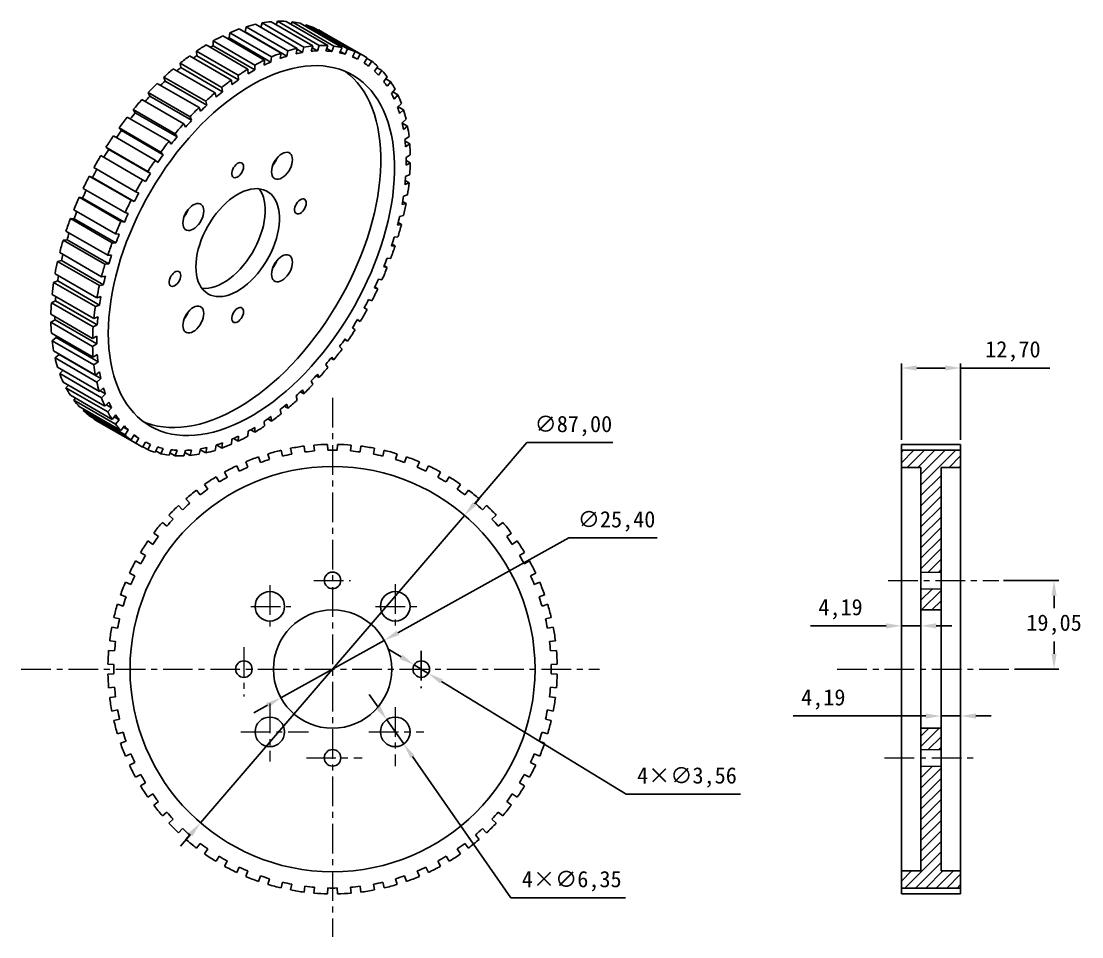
# Model space of a CAD drawing. Header units: millimetres. Extents: x 424 to 652, y 206 to 403.
import ezdxf

# ---------------------------------------------------------------- set-up
doc = ezdxf.new("R2010")
doc.units = ezdxf.units.MM
doc.header["$PDSIZE"] = -1
doc.linetypes.add('CENTER', pattern=[10.16, 6.35, -1.27, 1.27, -1.27])
doc.dimstyles.new('ISO-25', dxfattribs={"dimtxt": 2.5, "dimasz": 2.5, "dimexe": 1.25, "dimexo": 0.625, "dimtad": 1, "dimtxsty": 'Standard', "dimcen": 2.5, "dimadec": 0, "dimazin": 0, "dimtfac": 1, "dimtmove": 0, "dimatfit": 3, "dimfxl": 1, "dimarcsym": 0})

# ---------------------------------------------------------------- blocks, each defined once
blk = doc.blocks.new('*D13')
at = {"color": 0, "lineweight": -2, "transparency": 16777216}
for p, q in [((532.66, 312.09), (521.4, 298.97)), ((551.1, 312.09), (532.66, 312.09)), ((462.56, 230.48), (519.24, 296.47)), ((460.41, 227.97), (458.25, 225.47))]:
    blk.add_line(p, q, dxfattribs=at)
at = {"color": 0, "transparency": 16777216}
for points in [[(520.98, 299.33), (521.81, 298.61), (519.24, 296.47)], [(459.99, 228.33), (460.82, 227.61), (462.56, 230.48)]]:
    blk.add_solid(points, dxfattribs=at)
at = {"layer": 'Defpoints', "color": 0, "transparency": 16777216}
for p in [(519.24, 296.47), (462.56, 230.48)]:
    blk.add_point(p, dxfattribs=at)
at = {"color": 0, "transparency": 16777216, "insert": (542.64, 315.65), "char_height": 3.5, "attachment_point": 5}
blk.add_mtext('∅87,00', dxfattribs=at)
blk = doc.blocks.new('*D14')
at = {"color": 0, "lineweight": -2, "transparency": 16777216}
for p, q in [((541.63, 291.63), (504.89, 271.24)), ((560.66, 291.63), (541.63, 291.63)), ((479.8, 257.31), (502.01, 269.64)), ((476.91, 255.71), (474.02, 254.11))]:
    blk.add_line(p, q, dxfattribs=at)
at = {"color": 0, "transparency": 16777216}
for points in [[(504.63, 271.72), (505.16, 270.76), (502.01, 269.64)], [(476.64, 256.19), (477.18, 255.23), (479.8, 257.31)]]:
    blk.add_solid(points, dxfattribs=at)
at = {"layer": 'Defpoints', "color": 0, "transparency": 16777216}
for p in [(502.01, 269.64), (479.8, 257.31)]:
    blk.add_point(p, dxfattribs=at)
at = {"color": 0, "transparency": 16777216, "insert": (551.91, 295.19), "char_height": 3.5, "attachment_point": 5}
blk.add_mtext('∅25,40', dxfattribs=at)
blk = doc.blocks.new('*D15')
at = {"color": 0, "lineweight": -2, "transparency": 16777216}
for p, q in [((500.67, 255.32), (498.78, 258.02)), ((502.56, 252.61), (506.19, 247.4)), ((529.21, 214.38), (508.08, 244.69)), ((553.82, 214.38), (529.21, 214.38))]:
    blk.add_line(p, q, dxfattribs=at)
at = {"color": 0, "transparency": 16777216}
for points in [[(501.12, 255.63), (500.22, 255), (502.56, 252.61)], [(508.53, 245), (507.62, 244.38), (506.19, 247.4)]]:
    blk.add_solid(points, dxfattribs=at)
at = {"layer": 'Defpoints', "color": 0, "transparency": 16777216}
for p in [(502.56, 252.61), (506.19, 247.4)]:
    blk.add_point(p, dxfattribs=at)
at = {"color": 0, "transparency": 16777216, "insert": (542.28, 217.95), "char_height": 3.5, "attachment_point": 5}
blk.add_mtext('4{\\fSimSun|b0|i0|c134|p2;×}∅6,35', dxfattribs=at)
blk = doc.blocks.new('*D16')
at = {"color": 0, "lineweight": -2, "transparency": 16777216}
for p, q in [((505.61, 266.12), (502.79, 267.84)), ((508.43, 264.4), (511.47, 262.55)), ((553.96, 236.64), (514.29, 260.83)), ((578.57, 236.64), (553.96, 236.64))]:
    blk.add_line(p, q, dxfattribs=at)
at = {"color": 0, "transparency": 16777216}
for points in [[(505.9, 266.59), (505.33, 265.65), (508.43, 264.4)], [(514.57, 261.3), (514, 260.36), (511.47, 262.55)]]:
    blk.add_solid(points, dxfattribs=at)
at = {"layer": 'Defpoints', "color": 0, "transparency": 16777216}
for p in [(508.43, 264.4), (511.47, 262.55)]:
    blk.add_point(p, dxfattribs=at)
at = {"color": 0, "transparency": 16777216, "insert": (567.03, 240.21), "char_height": 3.5, "attachment_point": 5}
blk.add_mtext('4{\\fSimSun|b0|i0|c134|p2;×}∅3,56', dxfattribs=at)
blk = doc.blocks.new('*D17')
at = {"color": 0, "lineweight": -2, "transparency": 16777216}
for p, q in [((613.11, 312.72), (613.11, 329.11)), ((616.41, 328.11), (622.51, 328.11)), ((625.81, 312.72), (625.81, 329.11)), ((625.81, 328.11), (644.99, 328.11))]:
    blk.add_line(p, q, dxfattribs=at)
at = {"color": 0, "transparency": 16777216}
for points in [[(616.41, 328.66), (616.41, 327.56), (613.11, 328.11)], [(622.51, 328.66), (622.51, 327.56), (625.81, 328.11)]]:
    blk.add_solid(points, dxfattribs=at)
at = {"layer": 'Defpoints', "color": 0, "transparency": 16777216}
for p in [(625.81, 328.11), (613.11, 311.72), (625.81, 311.72)]:
    blk.add_point(p, dxfattribs=at)
at = {"color": 0, "transparency": 16777216, "insert": (637.05, 331.68), "char_height": 3.5, "attachment_point": 5}
blk.add_mtext('12,70', dxfattribs=at)
blk = doc.blocks.new('*D18')
at = {"color": 0, "lineweight": -2, "transparency": 16777216}
for p, q in [((618.32, 253.41), (589.83, 253.41)), ((621.62, 254.94), (621.62, 252.41)), ((625.81, 253.41), (621.62, 253.41)), ((625.81, 254.94), (625.81, 252.41)), ((629.11, 253.41), (632.41, 253.41))]:
    blk.add_line(p, q, dxfattribs=at)
at = {"color": 0, "transparency": 16777216}
for points in [[(618.32, 253.96), (618.32, 252.85), (621.62, 253.41)], [(629.11, 253.96), (629.11, 252.85), (625.81, 253.41)]]:
    blk.add_solid(points, dxfattribs=at)
at = {"layer": 'Defpoints', "color": 0, "transparency": 16777216}
for p in [(621.62, 255.94), (625.81, 255.94), (621.62, 253.41)]:
    blk.add_point(p, dxfattribs=at)
at = {"color": 0, "transparency": 16777216, "insert": (596.32, 256.97), "char_height": 3.5, "attachment_point": 5}
blk.add_mtext('4,19', dxfattribs=at)
blk = doc.blocks.new('*D19')
at = {"color": 0, "lineweight": -2, "transparency": 16777216}
for p, q in [((609.81, 272.76), (593.54, 272.76)), ((617.3, 272.76), (613.11, 272.76)), ((620.6, 272.76), (623.9, 272.76))]:
    blk.add_line(p, q, dxfattribs=at)
at = {"color": 0, "transparency": 16777216}
for points in [[(609.81, 273.31), (609.81, 272.21), (613.11, 272.76)], [(620.6, 273.31), (620.6, 272.21), (617.3, 272.76)]]:
    blk.add_solid(points, dxfattribs=at)
at = {"layer": 'Defpoints', "color": 0, "transparency": 16777216}
for p in [(613.11, 272.76), (613.11, 272.76), (617.3, 272.76)]:
    blk.add_point(p, dxfattribs=at)
at = {"color": 0, "transparency": 16777216, "insert": (600.02, 276.33), "char_height": 3.5, "attachment_point": 5}
blk.add_mtext('4,19', dxfattribs=at)
blk = doc.blocks.new('*D20')
at = {"color": 0, "lineweight": -2, "transparency": 16777216}
for p, q in [((635.03, 282.52), (646.89, 282.52)), ((645.89, 279.22), (645.89, 276.56)), ((645.89, 266.78), (645.89, 269.43)), ((637.48, 263.47), (646.89, 263.47))]:
    blk.add_line(p, q, dxfattribs=at)
at = {"color": 0, "transparency": 16777216}
for points in [[(645.34, 279.22), (646.44, 279.22), (645.89, 282.52)], [(645.34, 266.78), (646.44, 266.78), (645.89, 263.47)]]:
    blk.add_solid(points, dxfattribs=at)
at = {"layer": 'Defpoints', "color": 0, "transparency": 16777216}
for p in [(634.03, 282.52), (636.48, 263.47), (645.89, 263.47)]:
    blk.add_point(p, dxfattribs=at)
at = {"color": 0, "transparency": 16777216, "insert": (645.89, 273), "char_height": 3.5, "attachment_point": 5}
blk.add_mtext('19,05', dxfattribs=at)

msp = doc.modelspace()

# ---------------------------------------------------------------- hatches: boundary and pattern name
at = {"lineweight": 15, "true_color": 0x139b48}
h = msp.add_hatch(dxfattribs=at)
h.set_pattern_fill('ANSI31', color=114, scale=0.5)
h.paths.add_polyline_path([(625.809, 310.463), (613.109, 310.463), (613.109, 306.783), (617.299, 306.783), (617.299, 284.303), (621.619, 284.303), (621.619, 306.783), (625.809, 306.783)])
h.paths.add_polyline_path([(621.619, 280.743), (617.299, 280.743), (617.299, 276.173), (621.619, 276.173)])
h.paths.add_polyline_path([(621.619, 250.773), (617.299, 250.773), (617.299, 246.203), (621.619, 246.203)])
h.paths.add_polyline_path([(621.619, 242.643), (617.299, 242.643), (617.299, 220.163), (613.109, 220.163), (613.109, 216.483), (625.809, 216.483), (625.809, 220.163), (621.619, 220.163)])

# ---------------------------------------------------------------- linework, layer by layer
at = {"color": 7, "linetype": 'Continuous', "lineweight": 25}
for p, q in [((472.116, 400.239), (472.322, 401.367)), ((472.322, 401.367), (481.302, 396.183)), ((483.315, 396.722), (474.335, 401.906)), ((475.504, 401.232), (475.751, 402.192)), ((475.751, 402.192), (484.731, 397.008)), ((486.677, 397.269), (477.697, 402.453)), ((478.815, 401.807), (479.057, 402.539)), ((479.057, 402.539), (488.037, 397.355)), ((489.894, 397.334), (480.914, 402.518)), ((481.998, 401.893), (482.204, 402.403)), ((482.204, 402.403), (491.184, 397.219)), ((492.932, 396.917), (483.952, 402.101)), ((485.014, 401.488), (485.156, 401.786)), ((485.156, 401.786), (494.136, 396.602)), ((495.756, 396.022), (486.776, 401.207)), ((476.307, 394.212), (467.326, 399.397)), ((468.694, 398.978), (468.807, 400.072)), ((468.694, 398.978), (477.674, 393.793)), ((468.807, 400.072), (477.787, 394.888)), ((479.846, 395.699), (470.866, 400.884)), ((472.029, 400.212), (472.116, 400.239)), ((472.116, 400.239), (481.096, 395.054)), ((487.829, 400.599), (487.882, 400.695)), ((487.882, 400.695), (496.863, 395.511)), ((497.609, 395.106), (488.628, 400.29)), ((472.736, 392.277), (463.756, 397.462)), ((465.225, 397.273), (465.245, 398.321)), ((465.225, 397.273), (474.206, 392.089)), ((465.245, 398.321), (474.225, 393.137)), ((483.315, 396.722), (483.057, 395.58)), ((483.272, 396.53), (484.435, 395.858)), ((484.435, 395.858), (484.731, 397.008)), ((486.677, 397.269), (486.33, 396.112)), ((486.547, 396.835), (487.654, 396.196)), ((487.654, 396.196), (488.037, 397.355)), ((489.894, 397.334), (489.462, 396.176)), ((489.65, 396.68), (490.718, 396.063)), ((490.718, 396.063), (491.184, 397.219)), ((492.932, 396.917), (492.42, 395.77)), ((493.593, 395.463), (494.136, 396.602)), ((469.174, 389.915), (460.194, 395.1)), ((461.675, 396.134), (470.655, 390.95)), ((461.749, 395.143), (461.675, 396.134)), ((461.749, 395.143), (470.729, 389.959)), ((476.307, 394.212), (476.232, 393.136)), ((477.674, 393.793), (477.787, 394.888)), ((479.846, 395.699), (479.678, 394.584)), ((481.096, 395.054), (481.302, 396.183)), ((492.551, 396.064), (493.593, 395.463)), ((495.756, 396.022), (495.17, 394.898)), ((495.219, 394.993), (496.247, 394.4)), ((496.247, 394.4), (496.863, 395.511)), ((498.336, 394.66), (497.682, 393.571)), ((498.279, 394.565), (499.333, 393.957)), ((465.659, 387.152), (456.679, 392.336)), ((458.135, 393.535), (467.116, 388.35)), ((458.303, 392.612), (458.135, 393.535)), ((458.303, 392.612), (467.283, 387.428)), ((472.736, 392.277), (472.756, 391.252)), ((474.206, 392.089), (474.225, 393.137)), ((498.652, 392.887), (499.333, 393.957)), ((500.644, 392.844), (499.929, 391.803)), ((500.457, 392.571), (501.519, 391.958)), ((500.782, 390.941), (501.519, 391.958)), ((454.666, 390.551), (463.646, 385.367)), ((454.925, 389.708), (454.666, 390.551)), ((454.925, 389.708), (463.905, 384.523)), ((469.174, 389.915), (469.287, 388.952)), ((470.729, 389.959), (470.655, 390.95)), ((502.655, 390.595), (501.887, 389.614)), ((502.315, 390.161), (503.399, 389.536)), ((462.23, 384.018), (453.25, 389.203)), ((467.283, 387.428), (467.116, 388.35)), ((502.612, 388.582), (503.399, 389.536)), ((504.345, 387.937), (503.533, 387.026)), ((503.832, 387.362), (504.951, 386.716)), ((458.924, 380.548), (449.944, 385.732)), ((451.304, 387.217), (460.284, 382.033)), ((451.651, 386.461), (451.304, 387.217)), ((451.651, 386.461), (460.631, 381.277)), ((463.905, 384.523), (463.646, 385.367)), ((465.659, 387.152), (465.865, 386.262)), ((504.123, 385.837), (504.951, 386.716)), ((448.087, 383.567), (457.067, 378.383)), ((448.519, 382.908), (448.087, 383.567)), ((448.519, 382.908), (457.499, 377.723)), ((462.23, 384.018), (462.526, 383.21)), ((505.698, 384.901), (504.85, 384.069)), ((504.989, 384.206), (506.158, 383.531)), ((505.298, 382.736), (506.158, 383.531)), ((455.778, 376.779), (446.797, 381.963)), ((458.924, 380.548), (459.307, 379.831)), ((460.631, 381.277), (460.284, 382.033)), ((506.697, 381.518), (505.823, 380.775)), ((505.844, 380.686), (507.007, 380.015)), ((445.049, 379.644), (454.03, 374.459)), ((445.561, 379.087), (445.049, 379.644)), ((445.561, 379.087), (454.541, 373.903)), ((457.499, 377.723), (457.067, 378.383)), ((506.125, 379.312), (507.007, 380.015)), ((452.825, 372.753), (443.845, 377.938)), ((455.778, 376.779), (456.243, 376.162)), ((507.333, 377.826), (506.442, 377.181)), ((506.486, 376.784), (507.488, 376.206)), ((506.594, 375.603), (507.488, 376.206)), ((450.099, 368.515), (441.119, 373.699)), ((442.225, 375.488), (451.205, 370.304)), ((442.811, 375.041), (442.225, 375.488)), ((442.811, 375.041), (451.791, 369.857)), ((454.541, 373.903), (454.03, 374.459)), ((507.598, 373.865), (506.7, 373.324)), ((452.825, 372.753), (453.369, 372.242)), ((506.7, 371.65), (507.598, 372.146)), ((506.707, 372.66), (507.598, 372.146)), ((447.629, 364.109), (438.649, 369.293)), ((438.649, 369.293), (439.329, 369.009)), ((439.645, 371.146), (448.625, 365.962)), ((451.791, 369.857), (451.205, 370.304)), ((507.488, 369.679), (506.594, 369.249)), ((439.329, 369.009), (448.309, 363.825)), ((450.099, 368.515), (450.714, 368.114)), ((506.442, 367.496), (507.333, 367.88)), ((506.523, 368.347), (507.333, 367.88)), ((445.442, 359.585), (436.462, 364.769)), ((436.462, 364.769), (437.2, 364.604)), ((437.2, 364.604), (446.18, 359.42)), ((437.337, 366.666), (446.317, 361.481)), ((449.279, 365.629), (448.625, 365.962)), ((507.007, 365.314), (506.125, 364.998)), ((447.629, 364.109), (448.309, 363.825)), ((505.823, 363.187), (506.697, 363.454)), ((505.947, 363.887), (506.697, 363.454)), ((443.562, 354.993), (434.582, 360.177)), ((434.582, 360.177), (435.369, 360.133)), ((435.327, 362.096), (444.307, 356.911)), ((435.369, 360.133), (444.35, 354.948)), ((447.032, 361.266), (446.317, 361.481)), ((506.158, 360.818), (505.298, 360.62)), ((445.442, 359.585), (446.18, 359.42)), ((504.85, 358.769), (505.698, 358.917)), ((504.99, 359.325), (505.698, 358.917)), ((433.03, 355.566), (433.859, 355.643)), ((442.011, 350.382), (433.03, 355.566)), ((433.636, 357.486), (442.616, 352.302)), ((433.859, 355.643), (442.839, 350.459)), ((445.075, 356.817), (444.307, 356.911)), ((504.951, 356.239), (504.123, 356.162)), ((443.562, 354.993), (444.35, 354.948)), ((503.533, 354.292), (504.345, 354.318)), ((503.669, 354.709), (504.345, 354.318)), ((431.823, 350.987), (432.683, 351.185)), ((440.804, 345.803), (431.823, 350.987)), ((432.283, 352.888), (441.264, 347.704)), ((432.683, 351.185), (441.664, 346)), ((443.428, 352.329), (442.616, 352.302)), ((503.399, 351.628), (502.612, 351.672)), ((442.011, 350.382), (442.839, 350.459)), ((501.887, 349.804), (502.655, 349.709)), ((502, 350.087), (502.655, 349.709)), ((430.974, 346.49), (431.857, 346.806)), ((439.955, 341.306), (430.974, 346.49)), ((431.284, 348.351), (440.264, 343.167)), ((431.857, 346.806), (440.837, 341.622)), ((442.112, 347.851), (441.264, 347.704)), ((501.519, 347.035), (500.782, 347.2)), ((440.804, 345.803), (441.664, 346)), ((499.929, 345.354), (500.644, 345.139)), ((500.003, 345.509), (500.644, 345.139)), ((430.493, 342.125), (431.388, 342.556)), ((439.473, 336.941), (430.493, 342.125)), ((430.648, 343.925), (439.629, 338.741)), ((431.388, 342.556), (440.368, 337.372)), ((441.138, 343.434), (440.264, 343.167)), ((499.333, 342.511), (498.652, 342.796)), ((430.384, 339.659), (439.364, 334.475)), ((439.955, 341.306), (440.837, 341.622)), ((497.682, 340.992), (498.336, 340.659)), ((497.701, 341.025), (498.336, 340.659)), ((430.384, 337.94), (431.281, 338.48)), ((439.364, 332.755), (430.384, 337.94)), ((431.281, 338.48), (440.262, 333.296)), ((439.473, 336.941), (440.368, 337.372)), ((440.519, 339.124), (439.629, 338.741)), ((496.863, 338.106), (496.227, 338.473)), ((496.863, 338.106), (496.247, 338.506)), ((430.493, 335.599), (439.473, 330.415)), ((440.262, 334.97), (439.364, 334.475)), ((495.17, 336.764), (495.756, 336.317)), ((430.648, 333.979), (431.539, 334.624)), ((439.629, 328.795), (430.648, 333.979)), ((431.539, 334.624), (440.519, 329.44)), ((439.364, 332.755), (440.262, 333.296)), ((492.42, 332.718), (492.932, 332.161)), ((494.136, 333.867), (493.495, 334.237)), ((494.136, 333.867), (493.593, 334.379)), ((430.974, 331.79), (439.955, 326.606)), ((431.284, 330.287), (432.158, 331.029)), ((432.158, 331.029), (432.138, 331.118)), ((432.158, 331.029), (441.138, 325.845)), ((440.368, 331.017), (439.473, 330.415)), ((491.184, 329.841), (490.718, 330.459)), ((440.264, 325.103), (431.284, 330.287)), ((431.823, 328.274), (440.804, 323.089)), ((439.629, 328.795), (440.519, 329.44)), ((489.462, 328.897), (489.894, 328.237)), ((491.184, 329.841), (490.529, 330.219)), ((432.283, 326.904), (432.992, 327.599)), ((441.264, 321.72), (432.283, 326.904)), ((440.837, 327.309), (439.955, 326.606)), ((440.264, 325.103), (441.138, 325.845)), ((488.037, 326.072), (487.361, 326.463)), ((488.037, 326.072), (487.654, 326.789)), ((433.03, 325.088), (442.011, 319.904)), ((433.636, 323.867), (434.149, 324.443)), ((442.616, 318.683), (433.636, 323.867)), ((441.664, 323.885), (440.804, 323.089)), ((486.33, 325.344), (486.677, 324.588)), ((434.582, 322.269), (443.562, 317.085)), ((435.327, 321.21), (435.666, 321.643)), ((440.948, 323.223), (442.112, 322.551)), ((441.264, 321.72), (442.112, 322.551)), ((483.057, 322.097), (483.315, 321.253)), ((484.731, 322.602), (484.024, 323.01)), ((484.731, 322.602), (484.435, 323.41)), ((444.307, 316.026), (435.327, 321.21)), ((436.462, 319.847), (445.442, 314.662)), ((437.337, 318.961), (437.524, 319.233)), ((442.839, 320.783), (442.011, 319.904)), ((442.321, 320.234), (443.428, 319.594)), ((442.616, 318.683), (443.428, 319.594)), ((479.678, 319.192), (479.846, 318.27)), ((481.302, 319.468), (480.551, 319.902)), ((481.302, 319.468), (481.096, 320.359)), ((446.317, 313.777), (437.337, 318.961)), ((438.649, 317.848), (447.629, 312.663)), ((439.645, 317.145), (439.702, 317.24)), ((448.625, 311.961), (439.645, 317.145)), ((440.372, 316.699), (449.353, 311.515)), ((444.35, 318.038), (443.562, 317.085)), ((444.007, 317.623), (445.075, 317.007)), ((444.307, 316.026), (445.075, 317.007)), ((477.787, 316.705), (476.977, 317.173)), ((477.787, 316.705), (477.674, 317.668)), ((446.18, 315.679), (445.442, 314.662)), ((445.99, 315.418), (447.032, 314.817)), ((446.317, 313.777), (447.032, 314.817)), ((472.756, 314.532), (472.736, 313.484)), ((474.225, 314.343), (473.335, 314.857)), ((474.225, 314.343), (474.206, 315.369)), ((476.232, 316.661), (476.307, 315.671)), ((448.309, 313.733), (447.629, 312.663)), ((448.251, 313.642), (449.279, 313.049)), ((448.625, 311.961), (449.279, 313.049)), ((450.714, 312.22), (450.099, 311.11)), ((469.287, 312.827), (469.174, 311.733)), ((470.655, 312.408), (469.653, 312.987)), ((470.655, 312.408), (470.729, 313.484)), ((451.205, 310.598), (450.152, 311.206)), ((451.205, 310.598), (451.791, 311.722)), ((453.369, 311.158), (452.825, 310.019)), ((454.03, 309.703), (452.967, 310.317)), ((454.03, 309.703), (454.541, 310.851)), ((456.243, 310.557), (455.778, 309.402)), ((457.067, 309.286), (455.983, 309.912)), ((457.067, 309.286), (457.499, 310.445)), ((459.307, 310.425), (458.924, 309.266)), ((460.284, 309.352), (459.166, 309.997)), ((460.284, 309.352), (460.631, 310.508)), ((462.526, 310.762), (462.23, 309.612)), ((463.646, 309.898), (462.477, 310.573)), ((463.646, 309.898), (463.905, 311.041)), ((465.865, 311.566), (465.659, 310.438)), ((467.116, 310.921), (465.952, 311.593)), ((467.116, 310.921), (467.283, 312.037)), ((479.84, 310.448), (480.131, 309.212)), ((482.136, 309.639), (481.899, 310.886)), ((484.811, 311.347), (484.971, 310.088)), ((487.01, 310.302), (486.905, 311.567)), ((489.848, 311.722), (489.876, 310.452)), ((491.926, 310.452), (491.954, 311.722)), ((494.897, 311.567), (494.792, 310.302)), ((496.831, 310.088), (496.991, 311.347)), ((499.903, 310.886), (499.666, 309.639)), ((501.671, 309.212), (501.962, 310.448)), ((472.73, 306.807), (472.238, 307.979)), ((474.99, 309.035), (475.409, 307.836)), ((477.359, 308.469), (476.993, 309.686)), ((504.809, 309.686), (504.443, 308.469)), ((506.393, 307.836), (506.812, 309.035)), ((509.564, 307.979), (509.073, 306.807)), ((468.299, 304.671), (467.689, 305.784)), ((470.315, 307.122), (470.857, 305.974)), ((510.946, 305.974), (511.487, 307.122)), ((514.114, 305.784), (513.503, 304.671)), ((464.117, 302.082), (463.393, 303.126)), ((465.865, 304.731), (466.524, 303.646)), ((515.278, 303.646), (515.937, 304.731)), ((518.409, 303.126), (517.685, 302.082)), ((461.69, 301.888), (462.458, 300.877)), ((519.344, 300.877), (520.113, 301.888)), ((457.834, 298.624), (458.704, 297.699)), ((460.228, 299.071), (459.399, 300.033)), ((522.403, 300.033), (521.574, 299.071)), ((523.098, 297.699), (523.968, 298.624)), ((456.675, 295.67), (455.75, 296.54)), ((526.052, 296.54), (525.127, 295.67)), ((454.341, 294.975), (455.303, 294.146)), ((526.499, 294.146), (527.461, 294.975)), ((453.497, 291.916), (452.486, 292.685)), ((529.316, 292.685), (528.305, 291.916)), ((451.248, 290.981), (452.292, 290.257)), ((529.51, 290.257), (530.554, 290.981)), ((450.729, 287.85), (449.643, 288.509)), ((532.159, 288.509), (531.073, 287.85)), ((448.59, 286.686), (449.704, 286.075)), ((532.099, 286.075), (533.212, 286.686)), ((448.401, 283.518), (447.252, 284.059)), ((534.55, 284.059), (533.401, 283.518)), ((446.396, 282.136), (447.567, 281.645)), ((534.235, 281.645), (535.407, 282.136)), ((446.538, 278.965), (445.339, 279.384)), ((536.463, 279.384), (535.264, 278.965)), ((444.689, 277.382), (445.905, 277.016)), ((535.897, 277.016), (537.114, 277.382)), ((445.162, 274.243), (443.926, 274.534)), ((537.876, 274.534), (536.64, 274.243)), ((443.488, 272.475), (444.736, 272.238)), ((537.066, 272.238), (538.314, 272.475)), ((444.287, 269.403), (443.027, 269.564)), ((538.775, 269.564), (537.515, 269.403)), ((442.807, 267.47), (444.072, 267.364)), ((537.73, 267.364), (538.995, 267.47)), ((443.922, 264.498), (442.653, 264.526)), ((539.15, 264.526), (537.88, 264.498)), ((442.653, 262.42), (443.922, 262.448)), ((537.88, 262.448), (539.15, 262.42)), ((444.072, 259.582), (442.807, 259.477)), ((443.027, 257.383), (444.287, 257.543)), ((537.515, 257.543), (538.775, 257.383)), ((538.995, 259.477), (537.73, 259.582)), ((444.736, 254.708), (443.488, 254.472)), ((538.314, 254.472), (537.066, 254.708)), ((443.926, 252.412), (445.162, 252.703)), ((536.64, 252.703), (537.876, 252.412)), ((445.905, 249.931), (444.689, 249.565)), ((537.114, 249.565), (535.897, 249.931)), ((445.339, 247.562), (446.538, 247.981)), ((535.264, 247.981), (536.463, 247.562)), ((447.567, 245.302), (446.396, 244.811)), ((535.407, 244.811), (534.235, 245.302)), ((447.252, 242.887), (448.401, 243.429)), ((533.401, 243.429), (534.55, 242.887)), ((449.704, 240.872), (448.59, 240.261)), ((533.212, 240.261), (532.099, 240.872)), ((449.643, 238.437), (450.729, 239.096)), ((531.073, 239.096), (532.159, 238.437)), ((452.292, 236.689), (451.248, 235.965)), ((452.486, 234.262), (453.497, 235.03)), ((528.305, 235.03), (529.316, 234.262)), ((530.554, 235.965), (529.51, 236.689)), ((455.303, 232.8), (454.341, 231.971)), ((527.461, 231.971), (526.499, 232.8)), ((455.75, 230.406), (456.675, 231.276)), ((525.127, 231.276), (526.052, 230.406)), ((458.704, 229.247), (457.834, 228.322)), ((459.399, 226.913), (460.228, 227.875)), ((521.574, 227.875), (522.403, 226.913)), ((523.968, 228.322), (523.098, 229.247)), ((462.458, 226.069), (461.69, 225.058)), ((520.113, 225.058), (519.344, 226.069)), ((463.393, 223.821), (464.117, 224.864)), ((466.524, 223.301), (465.865, 222.215)), ((515.937, 222.215), (515.278, 223.301)), ((517.685, 224.864), (518.409, 223.821)), ((467.689, 221.162), (468.299, 222.276)), ((513.503, 222.276), (514.114, 221.162)), ((470.857, 220.973), (470.315, 219.824)), ((472.238, 218.968), (472.73, 220.139)), ((475.409, 219.11), (474.99, 217.911)), ((506.812, 217.911), (506.393, 219.11)), ((509.073, 220.139), (509.564, 218.968)), ((511.487, 219.824), (510.946, 220.973)), ((476.993, 217.261), (477.359, 218.477)), ((480.131, 217.734), (479.84, 216.498)), ((481.899, 216.06), (482.136, 217.308)), ((484.971, 216.859), (484.811, 215.599)), ((486.905, 215.379), (487.01, 216.645)), ((489.876, 216.494), (489.848, 215.225)), ((491.954, 215.225), (491.926, 216.494)), ((494.792, 216.645), (494.897, 215.379)), ((496.991, 215.599), (496.831, 216.859)), ((499.666, 217.308), (499.903, 216.06)), ((501.962, 216.498), (501.671, 217.734)), ((504.443, 218.477), (504.809, 217.261))]:
    msp.add_line(p, q, dxfattribs=at)
at = {"color": 242, "linetype": 'CENTER', "lineweight": 15, "true_color": 0xcd2027}
for p, q in [((490.901, 321.718), (490.901, 206.019)), ((486.87, 282.523), (494.741, 282.523)), ((610.266, 282.523), (634.027, 282.523)), ((477.431, 281.479), (477.431, 272.538)), ((504.371, 281.717), (504.371, 272.354)), ((473.343, 276.944), (481.966, 276.944)), ((500.13, 276.944), (509.27, 276.944)), ((471.851, 268.158), (471.851, 257.606)), ((424.021, 263.473), (548.281, 263.473)), ((599.331, 263.473), (641.541, 263.473)), ((477.431, 256.065), (477.431, 243.645)), ((504.371, 255.318), (504.371, 242.618)), ((471.216, 250.003), (485.702, 250.003)), ((498.693, 250.003), (510.516, 250.003)), ((485.282, 244.423), (497.291, 244.423)), ((609.482, 244.423), (629.501, 244.423))]:
    msp.add_line(p, q, dxfattribs=at)
for p, q in [((613.109, 311.722), (625.809, 311.722)), ((613.109, 311.722), (613.109, 215.225)), ((613.109, 310.463), (625.809, 310.463)), ((625.809, 311.722), (625.809, 215.225)), ((613.109, 306.783), (617.299, 306.783)), ((617.299, 306.783), (617.299, 220.163)), ((621.619, 306.783), (621.619, 220.163)), ((621.619, 306.783), (625.809, 306.783)), ((617.299, 276.173), (621.619, 276.173)), ((617.299, 250.773), (621.619, 250.773)), ((613.109, 220.163), (617.299, 220.163)), ((621.619, 220.163), (625.809, 220.163)), ((613.109, 216.483), (625.809, 216.483)), ((613.109, 215.225), (625.809, 215.225))]:
    msp.add_line(p, q)
at = {"lineweight": 15}
for p, q in [((617.299, 284.303), (621.619, 284.303)), ((617.299, 280.743), (621.619, 280.743)), ((617.299, 246.203), (621.619, 246.203)), ((617.299, 242.643), (621.619, 242.643))]:
    msp.add_line(p, q, dxfattribs=at)
at = {"color": 242, "linetype": 'CENTER', "true_color": 0xcd2027}
msp.add_line((509.951, 267.365), (509.951, 259.38), dxfattribs=at)
at = {"color": 7, "linetype": 'Continuous', "lineweight": 25, "flags": 128}
for points in [[(442.723, 335.554), (442.757, 337.226), (442.856, 338.933), (443.023, 340.67), (443.255, 342.435), (443.552, 344.224), (443.915, 346.032), (444.341, 347.856), (444.831, 349.692), (445.382, 351.536), (445.995, 353.383), (446.667, 355.231), (447.397, 357.074), (448.184, 358.909), (449.025, 360.732), (449.919, 362.539), (450.865, 364.326), (451.859, 366.089), (452.9, 367.824), (453.986, 369.528), (455.114, 371.197), (456.281, 372.827), (457.486, 374.414), (458.726, 375.956), (459.998, 377.449), (461.298, 378.89), (462.625, 380.276), (463.976, 381.602), (465.347, 382.868), (466.736, 384.07), (468.14, 385.205), (469.555, 386.271), (470.978, 387.265), (472.407, 388.186), (473.839, 389.032), (475.269, 389.8), (476.696, 390.489), (478.115, 391.098), (479.525, 391.624), (480.922, 392.068), (482.302, 392.428), (483.663, 392.703), (485.003, 392.893), (486.317, 392.997), (487.603, 393.015), (488.859, 392.947), (490.082, 392.793), (491.269, 392.554), (492.417, 392.23), (493.524, 391.821), (494.588, 391.33), (495.606, 390.755), (496.576, 390.1), (497.496, 389.365), (498.364, 388.552), (499.178, 387.662), (499.937, 386.698), (500.638, 385.662), (501.28, 384.556), (501.862, 383.382), (502.383, 382.143), (502.841, 380.841), (503.236, 379.48), (503.566, 378.063), (503.831, 376.591), (504.03, 375.069), (504.163, 373.5), (504.23, 371.888), (504.23, 370.235), (504.163, 368.545), (504.03, 366.823), (503.831, 365.071), (503.566, 363.294), (503.236, 361.495), (502.841, 359.678), (502.383, 357.848), (501.862, 356.007), (501.28, 354.161), (500.638, 352.313), (499.937, 350.467), (499.178, 348.628), (498.364, 346.798), (497.496, 344.983), (496.576, 343.186), (495.606, 341.41), (494.588, 339.661), (493.524, 337.94), (492.417, 336.254), (491.269, 334.604), (490.082, 332.994), (488.859, 331.429), (487.603, 329.911), (486.317, 328.444), (485.003, 327.03), (483.663, 325.674), (482.302, 324.377), (480.922, 323.143), (479.525, 321.975), (478.115, 320.874), (476.696, 319.843), (475.269, 318.885), (473.839, 318.002), (472.407, 317.195), (470.978, 316.466), (469.555, 315.817), (468.14, 315.249), (466.736, 314.764), (465.347, 314.362), (463.976, 314.044), (462.625, 313.812), (461.298, 313.665), (459.998, 313.604), (458.726, 313.629), (457.486, 313.739), (456.281, 313.936), (455.114, 314.218), (453.986, 314.584), (452.9, 315.035), (451.859, 315.568), (450.865, 316.183), (449.919, 316.878), (449.025, 317.653), (448.184, 318.504), (447.397, 319.431), (446.667, 320.431), (445.995, 321.503), (445.382, 322.643), (444.831, 323.85), (444.341, 325.121), (443.915, 326.452), (443.552, 327.842), (443.255, 329.287), (443.023, 330.784), (442.856, 332.33), (442.757, 333.921), (442.723, 335.554)], [(493.695, 391.749), (494.532, 391.076), (495.4, 390.262), (496.215, 389.373), (496.973, 388.409), (497.674, 387.373), (498.317, 386.267), (498.899, 385.093), (499.42, 383.854), (499.878, 382.552), (500.272, 381.191), (500.602, 379.773), (500.867, 378.302), (501.067, 376.78), (501.2, 375.211), (501.266, 373.599), (501.266, 371.946), (501.2, 370.256), (501.067, 368.533), (500.867, 366.782), (500.602, 365.004), (500.272, 363.205), (499.878, 361.389), (499.42, 359.558), (498.899, 357.718), (498.317, 355.872), (497.674, 354.024), (496.973, 352.178), (496.215, 350.339), (495.4, 348.509), (494.532, 346.694), (493.612, 344.896), (492.642, 343.121), (491.624, 341.371), (490.56, 339.651), (489.453, 337.964), (488.305, 336.315), (487.119, 334.705), (485.896, 333.14), (484.64, 331.622), (483.353, 330.155), (482.039, 328.741), (480.7, 327.385), (479.339, 326.088), (477.958, 324.854), (476.562, 323.685), (475.152, 322.585), (473.732, 321.554), (472.306, 320.596), (470.875, 319.713), (469.444, 318.905), (468.015, 318.177), (466.591, 317.528), (465.176, 316.96), (463.773, 316.474), (462.384, 316.073), (461.013, 315.755), (459.662, 315.522), (458.335, 315.376), (457.034, 315.314), (455.762, 315.339), (454.523, 315.45), (453.318, 315.647), (452.15, 315.929), (451.022, 316.295), (450.302, 316.582)], [(482.287, 372.815), (482.253, 373.245), (482.152, 373.623), (481.986, 373.937), (481.762, 374.178), (481.485, 374.338), (481.165, 374.412), (480.81, 374.398), (480.432, 374.297), (480.042, 374.111), (479.652, 373.847), (479.274, 373.512), (478.92, 373.116), (478.599, 372.672), (478.322, 372.192), (478.098, 371.693), (477.933, 371.188), (477.831, 370.693), (477.797, 370.223), (477.831, 369.792), (477.933, 369.414), (478.098, 369.1), (478.322, 368.86), (478.599, 368.7), (478.92, 368.626), (479.274, 368.639), (479.652, 368.741), (480.042, 368.926), (480.432, 369.191), (480.81, 369.526), (481.165, 369.922), (481.485, 370.366), (481.762, 370.845), (481.986, 371.345), (482.152, 371.85), (482.253, 372.345), (482.287, 372.815)], [(471.774, 371.302), (471.741, 371.617), (471.641, 371.876), (471.48, 372.065), (471.268, 372.174), (471.015, 372.197), (470.736, 372.132), (470.444, 371.983), (470.157, 371.759), (469.889, 371.471), (469.654, 371.134), (469.467, 370.767), (469.336, 370.391), (469.268, 370.024), (469.268, 369.687), (469.336, 369.398), (469.467, 369.172), (469.654, 369.022), (469.889, 368.956), (470.157, 368.977), (470.444, 369.085), (470.736, 369.272), (471.015, 369.53), (471.268, 369.845), (471.48, 370.199), (471.641, 370.573), (471.741, 370.948), (471.774, 371.302)], [(461.537, 349.837), (461.57, 350.747), (461.67, 351.69), (461.835, 352.657), (462.064, 353.641), (462.356, 354.636), (462.708, 355.633), (463.118, 356.626), (463.583, 357.607), (464.099, 358.569), (464.663, 359.505), (465.27, 360.408), (465.916, 361.27), (466.596, 362.087), (467.305, 362.851), (468.038, 363.557), (468.789, 364.2), (469.553, 364.774), (470.324, 365.277), (471.097, 365.704), (471.865, 366.052), (472.623, 366.318), (473.366, 366.5), (474.087, 366.597), (474.782, 366.609), (475.446, 366.535), (476.073, 366.376), (476.659, 366.132), (477.199, 365.806), (477.69, 365.401), (478.128, 364.919), (478.51, 364.363), (478.832, 363.738), (479.093, 363.049), (479.29, 362.3), (479.423, 361.497), (479.489, 360.647), (479.489, 359.754), (479.423, 358.827), (479.29, 357.871), (479.093, 356.895), (478.832, 355.904), (478.51, 354.907), (478.128, 353.911), (477.69, 352.923), (477.199, 351.951), (476.659, 351.001), (476.073, 350.081), (475.446, 349.198), (474.782, 348.357), (474.087, 347.567), (473.366, 346.831), (472.623, 346.156), (471.865, 345.546), (471.097, 345.007), (470.324, 344.542), (469.553, 344.154), (468.789, 343.847), (468.038, 343.623), (467.305, 343.483), (466.596, 343.428), (465.916, 343.459), (465.27, 343.576), (464.663, 343.778), (464.099, 344.063), (463.583, 344.429), (463.118, 344.873), (462.708, 345.392), (462.356, 345.983), (462.064, 346.641), (461.835, 347.361), (461.67, 348.137), (461.57, 348.965), (461.537, 349.837)], [(475.154, 366.579), (475.457, 366.125), (475.779, 365.501), (476.04, 364.811), (476.237, 364.062), (476.369, 363.26), (476.436, 362.409), (476.436, 361.517), (476.369, 360.59), (476.237, 359.634), (476.04, 358.657), (475.779, 357.667), (475.457, 356.67), (475.075, 355.674), (474.637, 354.686), (474.146, 353.713), (473.606, 352.764), (473.02, 351.844), (472.393, 350.96), (471.729, 350.12), (471.034, 349.329), (470.312, 348.593), (469.57, 347.918), (468.811, 347.309), (468.043, 346.77), (467.271, 346.304), (466.5, 345.917), (465.736, 345.61), (464.985, 345.385), (464.252, 345.245), (463.543, 345.191), (462.863, 345.222), (462.827, 345.226)], [(463.237, 361.818), (463.203, 362.248), (463.102, 362.626), (462.936, 362.94), (462.712, 363.181), (462.435, 363.341), (462.115, 363.415), (461.76, 363.401), (461.382, 363.3), (460.992, 363.114), (460.602, 362.85), (460.224, 362.514), (459.87, 362.119), (459.549, 361.674), (459.272, 361.195), (459.048, 360.695), (458.883, 360.19), (458.781, 359.695), (458.747, 359.225), (458.781, 358.795), (458.883, 358.417), (459.048, 358.103), (459.272, 357.862), (459.549, 357.702), (459.87, 357.628), (460.224, 357.642), (460.602, 357.743), (460.992, 357.929), (461.382, 358.193), (461.76, 358.529), (462.115, 358.924), (462.435, 359.369), (462.712, 359.848), (462.936, 360.348), (463.102, 360.853), (463.203, 361.348), (463.237, 361.818)], [(485.245, 363.523), (485.211, 363.838), (485.111, 364.097), (484.951, 364.286), (484.738, 364.395), (484.486, 364.418), (484.206, 364.353), (483.914, 364.204), (483.627, 363.98), (483.359, 363.692), (483.125, 363.355), (482.937, 362.989), (482.806, 362.612), (482.739, 362.245), (482.739, 361.908), (482.806, 361.619), (482.937, 361.393), (483.125, 361.243), (483.359, 361.177), (483.627, 361.198), (483.914, 361.306), (484.206, 361.494), (484.486, 361.752), (484.738, 362.066), (484.951, 362.42), (485.111, 362.794), (485.211, 363.169), (485.245, 363.523)], [(482.287, 350.817), (482.253, 351.247), (482.152, 351.625), (481.986, 351.939), (481.762, 352.18), (481.485, 352.34), (481.165, 352.414), (480.81, 352.4), (480.432, 352.299), (480.042, 352.113), (479.652, 351.849), (479.274, 351.513), (478.92, 351.118), (478.599, 350.673), (478.322, 350.194), (478.098, 349.694), (477.933, 349.189), (477.831, 348.694), (477.797, 348.224), (477.831, 347.794), (477.933, 347.416), (478.098, 347.102), (478.322, 346.861), (478.599, 346.701), (478.92, 346.627), (479.274, 346.641), (479.652, 346.742), (480.042, 346.928), (480.432, 347.192), (480.81, 347.528), (481.165, 347.923), (481.485, 348.368), (481.762, 348.847), (481.986, 349.347), (482.152, 349.852), (482.253, 350.347), (482.287, 350.817)], [(458.304, 347.97), (458.27, 348.286), (458.17, 348.545), (458.01, 348.734), (457.798, 348.843), (457.545, 348.865), (457.265, 348.8), (456.974, 348.652), (456.686, 348.427), (456.418, 348.139), (456.184, 347.803), (455.996, 347.436), (455.865, 347.059), (455.798, 346.692), (455.798, 346.355), (455.865, 346.066), (455.996, 345.841), (456.184, 345.691), (456.418, 345.625), (456.686, 345.646), (456.974, 345.753), (457.265, 345.941), (457.545, 346.199), (457.798, 346.514), (458.01, 346.867), (458.17, 347.242), (458.27, 347.616), (458.304, 347.97)], [(463.237, 339.819), (463.203, 340.25), (463.102, 340.628), (462.936, 340.942), (462.712, 341.182), (462.435, 341.342), (462.115, 341.416), (461.76, 341.403), (461.382, 341.301), (460.992, 341.116), (460.602, 340.851), (460.224, 340.516), (459.87, 340.12), (459.549, 339.676), (459.272, 339.197), (459.048, 338.697), (458.883, 338.192), (458.781, 337.697), (458.747, 337.227), (458.781, 336.797), (458.883, 336.419), (459.048, 336.105), (459.272, 335.864), (459.549, 335.704), (459.87, 335.63), (460.224, 335.644), (460.602, 335.745), (460.992, 335.931), (461.382, 336.195), (461.76, 336.53), (462.115, 336.926), (462.435, 337.37), (462.712, 337.85), (462.936, 338.349), (463.102, 338.854), (463.203, 339.349), (463.237, 339.819)], [(471.774, 340.192), (471.741, 340.507), (471.641, 340.766), (471.48, 340.955), (471.268, 341.064), (471.015, 341.086), (470.736, 341.022), (470.444, 340.873), (470.157, 340.649), (469.889, 340.36), (469.654, 340.024), (469.467, 339.657), (469.336, 339.28), (469.268, 338.914), (469.268, 338.576), (469.336, 338.287), (469.467, 338.062), (469.654, 337.912), (469.889, 337.846), (470.157, 337.867), (470.444, 337.974), (470.736, 338.162), (471.015, 338.42), (471.268, 338.735), (471.48, 339.089), (471.641, 339.463), (471.741, 339.837), (471.774, 340.192)], [(431.539, 334.624), (431.517, 334.819), (431.495, 335.014), (431.495, 335.021)]]:
    msp.add_lwpolyline(points, dxfattribs=at)
at = {"color": 7, "linetype": 'Continuous', "lineweight": 25}
for centre, radius in [((490.901, 263.473), 43.497), ((490.901, 282.523), 1.778), ((477.431, 276.944), 3.175), ((504.371, 276.944), 3.175), ((490.901, 263.473), 12.7), ((471.851, 263.473), 1.778), ((509.951, 263.473), 1.778), ((477.431, 250.003), 3.175), ((504.371, 250.003), 3.175), ((490.901, 244.423), 1.778)]:
    msp.add_circle(centre, radius, dxfattribs=at)
for centre, radius, start, end in [((480.97, 373.11), 29.551, 102.97477, 107.01666), ((480.002, 377.864), 24.697, 95.35518, 99.91091), ((479.754, 381.637), 20.913, 86.81953, 91.90928), ((479.981, 384.313), 18.226, 77.41657, 82.99522), ((480.372, 385.864), 16.626, 67.34609, 73.27741), ((485.546, 361.589), 41.969, 115.72907, 118.92798), ((482.823, 366.137), 35.751, 113.28001, 113.91861), ((482.805, 367.594), 35.366, 109.73097, 113.31661), ((480.578, 386.344), 16.103, 60.00318, 63.02428), ((489.109, 355.415), 49.099, 121.0894, 123.97057), ((486.218, 359.252), 43.432, 118.90467, 119.78078), ((489.95, 367.926), 29.551, 102.97477, 107.01666), ((488.982, 372.68), 24.697, 95.35518, 99.91091), ((488.734, 376.453), 20.913, 86.81953, 91.90928), ((488.961, 379.129), 18.226, 77.41657, 82.99522), ((489.352, 380.679), 16.626, 67.34609, 73.27741), ((493.303, 349.409), 56.426, 125.92857, 128.55455), ((490.132, 352.991), 50.817, 123.95421, 124.97335), ((494.526, 356.404), 41.969, 115.72907, 118.92798), ((491.786, 362.41), 35.366, 109.73097, 113.31661), ((490.303, 364.939), 31.491, 106.99843, 109.71698), ((488.95, 369.968), 26.28, 99.89114, 102.95815), ((488.382, 374.139), 22.069, 91.89082, 95.33646), ((488.407, 377.29), 18.915, 82.98112, 86.79994), ((488.748, 379.344), 16.831, 73.27092, 77.39877), ((489.081, 380.318), 15.801, 63.02855, 67.33356), ((489.56, 381.164), 16.098, 56.96458, 63.02467), ((497.839, 343.89), 63.571, 130.35096, 132.77625), ((494.366, 347.341), 57.88, 128.54074, 129.6544), ((498.09, 350.231), 49.099, 121.0894, 123.97057), ((495.617, 353.326), 44.283, 118.91436, 121.08027), ((492.536, 359.286), 37.571, 113.30077, 115.71731), ((489.067, 380.325), 15.802, 52.65585, 56.96072), ((489.244, 380.74), 16.627, 46.71238, 52.64331), ((488.095, 379.625), 18.229, 36.99565, 42.57362), ((498.923, 342.138), 64.797, 132.76648, 133.94303), ((502.283, 344.225), 56.426, 125.92857, 128.55455), ((499.429, 347.345), 51.378, 123.95968, 125.92113), ((488.389, 379.549), 16.833, 42.59143, 46.71888), ((486.779, 378.225), 18.919, 33.19149, 37.00976), ((502.353, 339.142), 70.122, 134.44707, 136.7189), ((503.712, 341.705), 58.461, 128.54561, 130.34534), ((485.889, 378.09), 20.919, 28.08296, 33.1719), ((506.472, 335.359), 75.716, 138.29528, 140.45369), ((503.26, 337.847), 70.9, 136.71192, 137.94173), ((506.819, 338.706), 63.571, 130.35096, 132.77625), ((484.06, 376.628), 22.075, 24.65638, 28.10143), ((482.496, 376.418), 24.704, 20.08276, 24.63767), ((506.983, 334.626), 75.823, 140.4488, 141.73254), ((511.333, 333.958), 70.122, 134.44707, 136.7189), ((508.165, 336.676), 65.179, 132.76925, 134.44308), ((480.164, 375.034), 26.288, 17.03609, 20.10253), ((477.893, 374.879), 29.559, 12.97834, 17.01948), ((509.795, 332.678), 79.986, 141.96278, 144.04364), ((515.453, 330.174), 75.716, 138.29528, 140.45369), ((512.419, 332.497), 71.143, 136.71353, 138.29239), ((475.13, 373.691), 31.5, 10.27853, 12.99657), ((509.791, 332.491), 79.352, 144.04092, 145.38501), ((472.197, 373.711), 35.376, 6.67955, 10.26454), ((511.97, 331.133), 82.654, 145.50928, 147.54517), ((518.775, 327.494), 79.986, 141.96278, 144.04364), ((516.082, 329.345), 75.977, 140.44982, 141.961), ((469.117, 372.799), 37.581, 4.27928, 6.69539), ((465.625, 373.082), 41.98, 1.06916, 4.26752), ((512.748, 330.642), 83.574, 148.98956, 151.01044), ((511.303, 331.481), 81.17, 147.54387, 148.98974), ((518.802, 327.285), 79.389, 144.04109, 145.50862), ((520.95, 325.948), 82.654, 145.50928, 147.54517), ((473.913, 375.057), 5.385, 320.68883, 339.31657), ((462.414, 372.487), 44.294, 358.91722, 1.08278), ((458.496, 373.082), 49.11, 356.02737, 358.90809), ((511.936, 331.069), 82.657, 152.45482, 154.49066), ((511.3, 331.473), 81.171, 151.01026, 152.45611), ((520.283, 326.296), 81.17, 147.54387, 148.98974), ((455.328, 372.799), 51.389, 354.07708, 356.03825), ((521.728, 325.458), 83.574, 148.98956, 151.01044), ((451.198, 373.711), 56.437, 351.44402, 354.06964), ((509.513, 332.178), 79.991, 155.95625, 158.03702), ((509.671, 332.276), 79.355, 154.61476, 155.95897), ((520.28, 326.289), 81.171, 151.01026, 152.45611), ((448.302, 373.688), 58.472, 349.65345, 351.45295), ((520.917, 325.884), 82.657, 152.45482, 154.49066), ((444.151, 374.879), 63.581, 347.22281, 349.64782), ((505.532, 333.715), 75.724, 159.54602, 161.70428), ((506.47, 333.621), 75.882, 158.26747, 159.5504), ((518.686, 327.076), 79.393, 154.49131, 155.95879), ((454.863, 364.06), 5.385, 320.68883, 339.31655), ((441.721, 375.03), 65.189, 345.55615, 347.22981), ((518.493, 326.994), 79.991, 155.95625, 158.03702), ((437.784, 376.415), 70.132, 343.28054, 345.55216), ((500.197, 335.39), 70.132, 163.28054, 165.55216), ((501.811, 335.24), 70.949, 162.05793, 163.28711), ((515.544, 328.4), 75.983, 158.03879, 159.54988), ((435.977, 376.625), 71.152, 341.70716, 343.28591), ((514.512, 328.531), 75.724, 159.54602, 161.70428), ((432.449, 378.09), 75.724, 339.54602, 341.70428), ((493.83, 336.925), 63.581, 167.22281, 169.64782), ((495.885, 336.863), 64.804, 166.0559, 167.2326), ((510.985, 329.996), 71.152, 161.70716, 163.28591), ((473.913, 353.059), 5.385, 320.68901, 339.31639), ((431.417, 378.22), 75.983, 338.03879, 339.54988), ((509.178, 330.206), 70.132, 163.28054, 165.55216), ((428.468, 379.626), 79.991, 335.95625, 338.03702), ((486.783, 338.094), 56.437, 171.44402, 174.06964), ((489.135, 338.203), 57.921, 170.34428, 171.45748), ((505.24, 331.591), 65.189, 165.55615, 167.22981), ((428.276, 379.545), 79.393, 334.49131, 335.95879), ((502.811, 331.741), 63.581, 167.22281, 169.64782), ((426.045, 380.736), 82.657, 332.45482, 334.49066), ((479.485, 338.723), 49.11, 176.02737, 178.90809), ((482.049, 339.053), 50.782, 175.02387, 176.04411), ((498.659, 332.932), 58.472, 169.65345, 171.45295), ((426.681, 380.331), 81.171, 331.01026, 332.45611), ((495.763, 332.91), 56.437, 171.44402, 174.06964), ((454.863, 342.061), 5.385, 320.68901, 339.31636), ((425.234, 381.163), 83.574, 328.98956, 331.01044), ((472.356, 338.723), 41.98, 181.06916, 184.26752), ((474.796, 339.31), 43.522, 180.21698, 181.09178), ((491.634, 333.821), 51.389, 174.07708, 176.03825), ((426.678, 380.324), 81.17, 327.54387, 328.98974), ((488.465, 333.539), 49.11, 176.02737, 178.90809), ((484.548, 334.133), 44.294, 178.91722, 181.08278), ((426.011, 380.672), 82.654, 325.50928, 327.54517), ((465.784, 338.094), 35.376, 186.67955, 190.26454), ((481.336, 333.539), 41.98, 181.06916, 184.26752), ((428.159, 379.335), 79.389, 324.04109, 325.50862), ((477.844, 333.822), 37.581, 184.27928, 186.69539), ((430.879, 377.276), 75.977, 320.44982, 321.961), ((428.186, 379.126), 79.986, 321.96278, 324.04364), ((460.088, 336.925), 29.559, 192.97834, 197.01948), ((474.764, 332.91), 35.376, 186.67955, 190.26454), ((431.509, 376.446), 75.716, 318.29528, 320.45369), ((455.485, 335.387), 24.704, 200.08276, 204.63767), ((471.831, 332.929), 31.5, 190.27853, 192.99657), ((434.542, 374.123), 71.143, 316.71353, 318.29239), ((452.092, 333.715), 20.919, 208.08296, 213.1719), ((469.068, 331.741), 29.559, 192.97834, 197.01948), ((466.798, 331.586), 26.288, 197.03609, 200.10253), ((435.628, 372.662), 70.122, 314.44707, 316.7189), ((464.465, 330.203), 24.704, 200.08276, 204.63767), ((440.142, 367.915), 63.571, 310.35096, 312.77625), ((438.797, 369.945), 65.179, 312.76925, 314.44308), ((449.886, 332.179), 18.229, 216.99565, 222.57362), ((462.901, 329.992), 22.075, 204.65638, 208.10143), ((443.249, 364.915), 58.461, 308.54561, 310.34534), ((448.738, 331.064), 16.627, 226.71238, 232.64331), ((448.313, 330.465), 15.893, 236.94488, 240.02229), ((461.072, 328.53), 20.919, 208.08296, 213.1719), ((460.182, 328.395), 18.919, 213.19149, 217.00976), ((447.532, 359.275), 51.378, 303.95968, 305.92113), ((444.678, 362.396), 56.426, 305.92857, 308.55455), ((458.866, 326.995), 18.229, 216.99565, 222.57362), ((458.573, 327.072), 16.833, 222.59143, 226.71888), ((451.345, 353.295), 44.283, 298.91436, 301.08027), ((448.872, 356.389), 49.099, 301.0894, 303.97057), ((457.718, 325.88), 16.627, 226.71238, 232.64331), ((457.894, 326.296), 15.802, 232.65585, 236.96072), ((457.881, 326.303), 15.801, 243.02855, 247.33356), ((454.426, 347.334), 37.571, 293.30077, 295.71731), ((452.435, 350.216), 41.969, 295.72907, 298.92798), ((457.401, 325.456), 16.098, 236.96458, 243.02467), ((457.609, 325.941), 16.626, 247.34609, 253.27741), ((458.213, 327.276), 16.831, 253.27092, 257.39877), ((458.555, 329.33), 18.915, 262.98112, 266.79994), ((458.579, 332.482), 22.069, 271.89082, 275.33646), ((458.012, 336.652), 26.28, 279.89114, 282.95815), ((457.011, 338.695), 29.551, 282.97477, 287.01666), ((456.659, 341.681), 31.491, 286.99843, 289.71698), ((455.176, 344.211), 35.366, 289.73097, 293.31661), ((490.901, 263.473), 48.26, 103.25, 106.75), ((490.901, 263.473), 48.26, 97.25, 100.75), ((490.901, 263.473), 46.99, 94.75, 97.25), ((490.901, 263.473), 48.26, 91.25, 94.75), ((490.901, 263.473), 46.99, 88.75, 91.25), ((490.901, 263.473), 48.26, 85.25, 88.75), ((490.901, 263.473), 46.99, 82.75, 85.25), ((490.901, 263.473), 48.26, 79.25, 82.75), ((490.901, 263.473), 48.26, 73.25, 76.75), ((458, 327.491), 18.226, 257.41657, 262.99522), ((458.227, 330.168), 20.913, 266.81953, 271.90928), ((457.979, 333.941), 24.697, 275.35518, 279.91091), ((490.901, 263.473), 48.26, 109.25, 112.75), ((490.901, 263.473), 46.99, 106.75, 109.25), ((490.901, 263.473), 46.99, 100.75, 103.25), ((490.901, 263.473), 46.99, 76.75, 79.25), ((490.901, 263.473), 46.99, 70.75, 73.25), ((490.901, 263.473), 48.26, 67.25, 70.75), ((490.901, 263.473), 48.26, 115.25, 118.75), ((490.901, 263.473), 46.99, 112.75, 115.25), ((490.901, 263.473), 46.99, 64.75, 67.25), ((490.901, 263.473), 48.26, 61.25, 64.75), ((490.901, 263.473), 48.26, 121.25, 124.75), ((490.901, 263.473), 46.99, 118.75, 121.25), ((490.901, 263.473), 46.99, 58.75, 61.25), ((490.901, 263.473), 48.26, 55.25, 58.75), ((490.901, 263.473), 48.26, 127.25, 130.75), ((490.901, 263.473), 46.99, 124.75, 127.25), ((490.901, 263.473), 46.99, 52.75, 55.25), ((490.901, 263.473), 48.26, 49.25, 52.75), ((490.901, 263.473), 48.26, 133.25, 136.75), ((490.901, 263.473), 46.99, 130.75, 133.25), ((490.901, 263.473), 46.99, 46.75, 49.25), ((490.901, 263.473), 48.26, 43.25, 46.75), ((490.901, 263.473), 48.26, 139.25, 142.75), ((490.901, 263.473), 46.99, 136.75, 139.25), ((490.901, 263.473), 46.99, 40.75, 43.25), ((490.901, 263.473), 48.26, 37.25, 40.75), ((490.901, 263.473), 46.99, 142.75, 145.25), ((490.901, 263.473), 46.99, 34.75, 37.25), ((490.901, 263.473), 48.26, 145.25, 148.75), ((490.901, 263.473), 48.26, 31.25, 34.75), ((490.901, 263.473), 46.99, 148.75, 151.25), ((490.901, 263.473), 46.99, 28.75, 31.25), ((490.901, 263.473), 48.26, 151.25, 154.75), ((490.901, 263.473), 48.26, 25.25, 28.75), ((490.901, 263.473), 46.99, 154.75, 157.25), ((490.901, 263.473), 46.99, 22.75, 25.25), ((490.901, 263.473), 48.26, 157.25, 160.75), ((490.901, 263.473), 48.26, 19.25, 22.75), ((490.901, 263.473), 46.99, 160.75, 163.25), ((490.901, 263.473), 46.99, 16.75, 19.25), ((490.901, 263.473), 48.26, 163.25, 166.75), ((490.901, 263.473), 48.26, 13.25, 16.75), ((490.901, 263.473), 46.99, 166.75, 169.25), ((490.901, 263.473), 46.99, 10.75, 13.25), ((490.901, 263.473), 48.26, 169.25, 172.75), ((490.901, 263.473), 48.26, 7.25, 10.75), ((490.901, 263.473), 46.99, 172.75, 175.25), ((490.901, 263.473), 46.99, 4.75, 7.25), ((490.901, 263.473), 48.26, 175.25, 178.75), ((490.901, 263.473), 48.26, 1.25, 4.75), ((490.901, 263.473), 46.99, 178.75, 181.25), ((490.901, 263.473), 46.99, 358.75, 1.25), ((490.901, 263.473), 48.26, 181.25, 184.75), ((490.901, 263.473), 48.26, 355.25, 358.75), ((490.901, 263.473), 46.99, 184.75, 187.25), ((490.901, 263.473), 46.99, 352.75, 355.25), ((490.901, 263.473), 48.26, 187.25, 190.75), ((490.901, 263.473), 48.26, 349.25, 352.75), ((490.901, 263.473), 46.99, 190.75, 193.25), ((490.901, 263.473), 46.99, 346.75, 349.25), ((490.901, 263.473), 48.26, 193.25, 196.75), ((490.901, 263.473), 48.26, 343.25, 346.75), ((490.901, 263.473), 46.99, 196.75, 199.25), ((490.901, 263.473), 46.99, 340.75, 343.25), ((490.901, 263.473), 48.26, 199.25, 202.75), ((490.901, 263.473), 48.26, 337.25, 340.75), ((490.901, 263.473), 46.99, 202.75, 205.25), ((490.901, 263.473), 46.99, 334.75, 337.25), ((490.901, 263.473), 48.26, 205.25, 208.75), ((490.901, 263.473), 48.26, 331.25, 334.75), ((490.901, 263.473), 46.99, 208.75, 211.25), ((490.901, 263.473), 46.99, 328.75, 331.25), ((490.901, 263.473), 48.26, 211.25, 214.75), ((490.901, 263.473), 48.26, 325.25, 328.75), ((490.901, 263.473), 46.99, 214.75, 217.25), ((490.901, 263.473), 46.99, 322.75, 325.25), ((490.901, 263.473), 48.26, 217.25, 220.75), ((490.901, 263.473), 46.99, 220.75, 223.25), ((490.901, 263.473), 46.99, 316.75, 319.25), ((490.901, 263.473), 48.26, 319.25, 322.75), ((490.901, 263.473), 48.26, 223.25, 226.75), ((490.901, 263.473), 48.26, 313.25, 316.75), ((490.901, 263.473), 46.99, 226.75, 229.25), ((490.901, 263.473), 46.99, 310.75, 313.25), ((490.901, 263.473), 48.26, 229.25, 232.75), ((490.901, 263.473), 46.99, 232.75, 235.25), ((490.901, 263.473), 46.99, 304.75, 307.25), ((490.901, 263.473), 48.26, 307.25, 310.75), ((490.901, 263.473), 48.26, 235.25, 238.75), ((490.901, 263.473), 46.99, 238.75, 241.25), ((490.901, 263.473), 46.99, 298.75, 301.25), ((490.901, 263.473), 48.26, 301.25, 304.75), ((490.901, 263.473), 48.26, 241.25, 244.75), ((490.901, 263.473), 48.26, 295.25, 298.75), ((490.901, 263.473), 46.99, 244.75, 247.25), ((490.901, 263.473), 48.26, 247.25, 250.75), ((490.901, 263.473), 46.99, 250.75, 253.25), ((490.901, 263.473), 46.99, 286.75, 289.25), ((490.901, 263.473), 48.26, 289.25, 292.75), ((490.901, 263.473), 46.99, 292.75, 295.25), ((490.901, 263.473), 48.26, 253.25, 256.75), ((490.901, 263.473), 46.99, 256.75, 259.25), ((490.901, 263.473), 46.99, 262.75, 265.25), ((490.901, 263.473), 46.99, 268.75, 271.25), ((490.901, 263.473), 46.99, 274.75, 277.25), ((490.901, 263.473), 46.99, 280.75, 283.25), ((490.901, 263.473), 48.26, 283.25, 286.75), ((490.901, 263.473), 48.26, 259.25, 262.75), ((490.901, 263.473), 48.26, 265.25, 268.75), ((490.901, 263.473), 48.26, 271.25, 274.75), ((490.901, 263.473), 48.26, 277.25, 280.75)]:
    msp.add_arc(centre, radius, start, end, dxfattribs=at)

# ---------------------------------------------------------------- dimensions: what is measured, and where the dimension line sits
at = {"color": 114, "true_color": 0x139b48}
for base, p1, p2, picture, middle in [((625.809, 328.11), (613.109, 311.722), (625.809, 311.722), '*D17', (637.052, 331.676)), ((613.109, 272.761), (617.299, 272.761), (613.109, 272.761), '*D19', (600.023, 276.326))]:
    dim = msp.add_linear_dim(base=base, p1=p1, p2=p2, dimstyle='ISO-25', override={"dimtxt": 3.5, "dimasz": 3.302, "dimexe": 1, "dimexo": 1, "dimgap": 1.524, "dimtih": 1, "dimtoh": 1, "dimzin": 1, "dimadec": 2, "dimtzin": 1}, dxfattribs=at)
    dim.commit()
    dim.dimension.update_dxf_attribs({"geometry": picture, "text_midpoint": middle})
for p1, p2, picture, middle in [((462.558, 230.478), (519.244, 296.469), '*D13', (542.642, 312.086)), ((479.796, 257.311), (502.006, 269.635), '*D14', (551.907, 291.625))]:
    dim = msp.add_diameter_dim_2p(p1=p1, p2=p2, dimstyle='ISO-25', override={"dimtxt": 3.5, "dimasz": 3.302, "dimexe": 1, "dimexo": 1, "dimgap": 1.524, "dimtih": 1, "dimtoh": 1, "dimzin": 1, "dimadec": 2, "dimtzin": 1}, dxfattribs=at)
    dim.commit()
    dim.dimension.update_dxf_attribs({"geometry": picture, "text_midpoint": middle, "dimtype": 163})
dim = msp.add_linear_dim(base=(645.887, 263.473), p1=(634.027, 282.523), p2=(636.484, 263.473), angle=90, dimstyle='ISO-25', override={"dimtxt": 3.5, "dimasz": 3.302, "dimexe": 1, "dimexo": 1, "dimgap": 1.524, "dimtih": 1, "dimtoh": 1, "dimzin": 1, "dimadec": 2, "dimtzin": 1}, dxfattribs=at)
dim.commit()
dim.dimension.update_dxf_attribs({"geometry": '*D20', "text_midpoint": (645.887, 272.998)})
for p1, p2, picture, middle in [((508.433, 264.399), (511.469, 262.548), '*D16', (567.026, 236.64)), ((502.556, 252.607), (506.187, 247.398), '*D15', (542.277, 214.381))]:
    dim = msp.add_diameter_dim_2p(p1=p1, p2=p2, text='4{\\fSimSun|b0|i0|c134|p2;×}<>', dimstyle='ISO-25', override={"dimtxt": 3.5, "dimasz": 3.302, "dimexe": 1, "dimexo": 1, "dimgap": 1.524, "dimtih": 1, "dimtoh": 1, "dimzin": 1, "dimadec": 2, "dimtzin": 1}, dxfattribs=at)
    dim.commit()
    dim.dimension.update_dxf_attribs({"geometry": picture, "text_midpoint": middle, "dimtype": 163})
dim = msp.add_linear_dim(base=(621.619, 253.405), p1=(625.809, 255.941), p2=(621.619, 255.941), dimstyle='ISO-25', override={"dimtxt": 3.5, "dimasz": 3.302, "dimexe": 1, "dimexo": 1, "dimgap": 1.524, "dimtih": 1, "dimtoh": 1, "dimzin": 1, "dimadec": 2, "dimtzin": 1}, dxfattribs=at)
dim.commit()
dim.dimension.update_dxf_attribs({"geometry": '*D18', "text_midpoint": (596.317, 253.405), "dimtype": 160})

doc.saveas('drawing.dxf')
